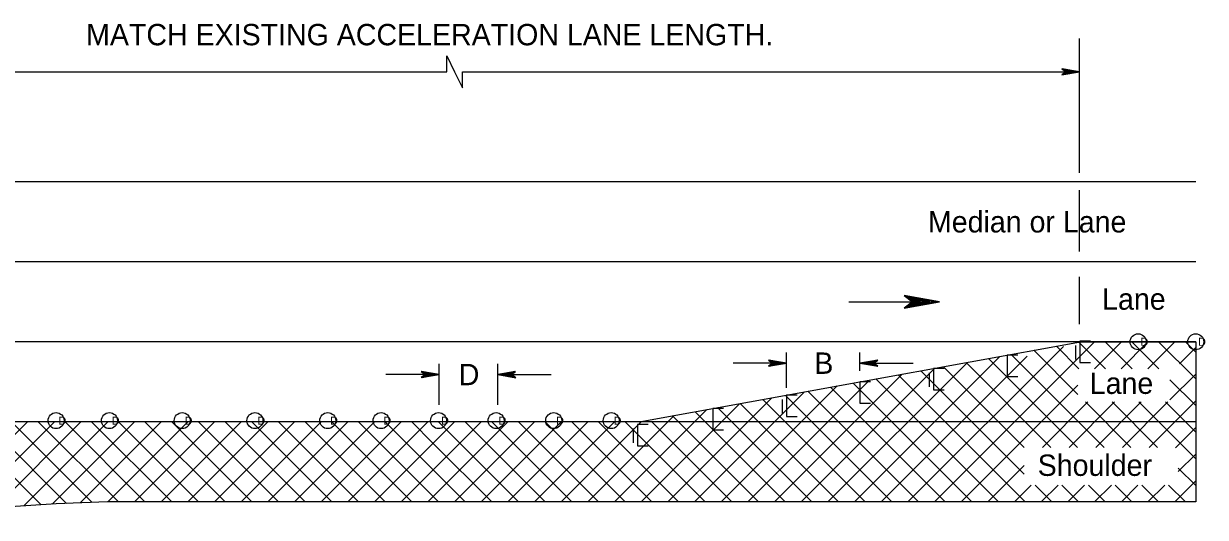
# Model space of a CAD drawing. Extents: x 499945 to 500993, y 499985 to 500645.
# Drawn here: x 500496.1 to 500717.4, y 500188.5 to 500281 of the extents above; entities that cross this region are included whole.
import ezdxf

# ---------------------------------------------------------------- set-up
doc = ezdxf.new("R2010")
doc.units = 0
for name, color, linetype in [('1', 7, 'Continuous'), ('24', 7, 'Continuous'), ('5', 7, 'Continuous'), ('56', 7, 'Continuous'), ('60', 7, 'Continuous')]:
    doc.layers.add(name, color=color, linetype=linetype)

msp = doc.modelspace()

# ---------------------------------------------------------------- linework, layer by layer
at = {"layer": '1'}
for p, q in [((500693.85, 500253.04), (500693.85, 500278.24)), ((500575.36, 500271.98), (500575.36, 500274.98)), ((500575.36, 500274.98), (500576.8, 500271.98)), ((500459.76, 500271.98), (500575.36, 500271.98)), ((500576.8, 500271.98), (500578.25, 500268.98)), ((500578.25, 500268.98), (500578.25, 500271.98)), ((500578.25, 500271.98), (500693.85, 500271.98)), ((500715.6, 500251.38), (500129.54, 500251.38)), ((500693.85, 500238.35), (500693.85, 500249.83)), ((500715.6, 500236.39), (500129.54, 500236.39)), ((500693.85, 500224.74), (500693.85, 500233.59)), ((500715.6, 500221.41), (500129.54, 500221.41)), ((500661.7, 500191.43), (500690.82, 500220.55)), ((500666.69, 500191.43), (500696.67, 500221.41)), ((500693.71, 500216.37), (500689.5, 500220.58)), ((500698.71, 500216.37), (500693.67, 500221.41)), ((500694.04, 500221.41), (500715.6, 500221.41)), ((500696.63, 500216.37), (500701.67, 500221.41)), ((500703.71, 500216.37), (500698.67, 500221.41)), ((500701.62, 500216.37), (500706.66, 500221.41)), ((500708.7, 500216.37), (500703.66, 500221.41)), ((500706.62, 500216.37), (500711.66, 500221.41)), ((500715.6, 500214.47), (500708.66, 500221.41)), ((500712.54, 500217.3), (500715.6, 500220.35)), ((500715.6, 500219.47), (500713.66, 500221.41)), ((500715.6, 500221.41), (500715.6, 500191.43)), ((500638.93, 500212.78), (500638.93, 500219.41)), ((500651.7, 500191.43), (500678.94, 500218.67)), ((500652.71, 500215.98), (500652.71, 500219.41)), ((500656.7, 500191.43), (500684.01, 500218.74)), ((500693.46, 500201.63), (500676.81, 500218.28)), ((500698.46, 500201.63), (500681.04, 500219.05)), ((500693.55, 500211.54), (500685.27, 500219.82)), ((500573.88, 500209.62), (500573.88, 500217.28)), ((500584.88, 500209.62), (500584.88, 500217.28)), ((500638.93, 500217.41), (500628.94, 500217.41)), ((500641.71, 500191.43), (500666.74, 500216.46)), ((500646.71, 500191.43), (500672.84, 500217.56)), ((500652.71, 500217.41), (500662.7, 500217.41)), ((500683.47, 500196.64), (500664.12, 500215.98)), ((500683.47, 500201.63), (500668.35, 500216.75)), ((500688.46, 500201.63), (500672.58, 500217.51)), ((500573.88, 500215.28), (500563.89, 500215.28)), ((500584.88, 500215.28), (500594.87, 500215.28)), ((500631.72, 500191.43), (500654.53, 500214.24)), ((500636.71, 500191.43), (500660.63, 500215.35)), ((500673.69, 500191.43), (500651.43, 500213.68)), ((500678.68, 500191.43), (500655.66, 500214.45)), ((500683.68, 500191.43), (500659.89, 500215.21)), ((500710.76, 500210.52), (500715.6, 500215.35)), ((500715.6, 500209.47), (500710.76, 500214.31)), ((500621.73, 500191.43), (500642.33, 500212.03)), ((500626.72, 500191.43), (500648.43, 500213.14)), ((500658.7, 500191.43), (500638.75, 500211.38)), ((500663.69, 500191.43), (500642.98, 500212.15)), ((500668.69, 500191.43), (500647.21, 500212.91)), ((500671.69, 500191.43), (500693.55, 500213.29)), ((500611.73, 500191.43), (500630.12, 500209.82)), ((500616.73, 500191.43), (500636.22, 500210.92)), ((500648.71, 500191.43), (500630.29, 500209.85)), ((500653.7, 500191.43), (500634.52, 500210.61)), ((500686.89, 500201.63), (500695.4, 500210.15)), ((500691.88, 500201.63), (500700.4, 500210.15)), ((500703.45, 500201.63), (500694.94, 500210.15)), ((500696.88, 500201.63), (500705.39, 500210.15)), ((500708.45, 500201.63), (500699.93, 500210.15)), ((500701.88, 500201.63), (500710.39, 500210.15)), ((500715.6, 500199.48), (500704.93, 500210.15)), ((500706.87, 500201.63), (500715.6, 500210.36)), ((500715.6, 500204.48), (500709.93, 500210.15)), ((500601.74, 500191.43), (500617.92, 500207.6)), ((500606.74, 500191.43), (500624.02, 500208.71)), ((500633.72, 500191.43), (500617.6, 500207.55)), ((500638.71, 500191.43), (500621.83, 500208.31)), ((500643.71, 500191.43), (500626.06, 500209.08)), ((500715.6, 500206.42), (500129.54, 500206.42)), ((500479.76, 500189.36), (500496.82, 500206.42)), ((500499.36, 500190.89), (500483.83, 500206.42)), ((500485.27, 500189.87), (500501.82, 500206.42)), ((500504.11, 500191.14), (500488.83, 500206.42)), ((500490.71, 500190.32), (500506.81, 500206.42)), ((500508.91, 500191.33), (500493.82, 500206.42)), ((500496.08, 500190.69), (500511.81, 500206.42)), ((500513.81, 500191.43), (500498.82, 500206.42)), ((500501.39, 500191), (500516.81, 500206.42)), ((500518.8, 500191.43), (500503.82, 500206.42)), ((500506.63, 500191.25), (500521.8, 500206.42)), ((500523.8, 500191.43), (500508.81, 500206.42)), ((500511.81, 500191.43), (500526.8, 500206.42)), ((500528.8, 500191.43), (500513.81, 500206.42)), ((500516.81, 500191.43), (500531.79, 500206.42)), ((500533.79, 500191.43), (500518.8, 500206.42)), ((500521.8, 500191.43), (500536.79, 500206.42)), ((500538.79, 500191.43), (500523.8, 500206.42)), ((500526.8, 500191.43), (500541.79, 500206.42)), ((500543.79, 500191.43), (500528.8, 500206.42)), ((500531.79, 500191.43), (500546.78, 500206.42)), ((500548.78, 500191.43), (500533.79, 500206.42)), ((500536.79, 500191.43), (500551.78, 500206.42)), ((500553.78, 500191.43), (500538.79, 500206.42)), ((500541.79, 500191.43), (500556.78, 500206.42)), ((500558.77, 500191.43), (500543.79, 500206.42)), ((500546.78, 500191.43), (500561.77, 500206.42)), ((500563.77, 500191.43), (500548.78, 500206.42)), ((500551.78, 500191.43), (500566.77, 500206.42)), ((500568.77, 500191.43), (500553.78, 500206.42)), ((500556.78, 500191.43), (500571.76, 500206.42)), ((500568.22, 500196.98), (500558.77, 500206.42)), ((500569.21, 500200.97), (500563.77, 500206.42)), ((500572.73, 500202.45), (500568.77, 500206.42)), ((500571.44, 500201.1), (500576.76, 500206.42)), ((500577.76, 500202.42), (500573.76, 500206.42)), ((500577.76, 500202.42), (500581.76, 500206.42)), ((500582.76, 500202.42), (500578.76, 500206.42)), ((500582.76, 500202.42), (500586.75, 500206.42)), ((500587.75, 500202.42), (500583.75, 500206.42)), ((500587.75, 500202.42), (500591.75, 500206.42)), ((500592.75, 500202.42), (500588.75, 500206.42)), ((500592.75, 500202.42), (500596.75, 500206.42)), ((500597.32, 500202.85), (500593.75, 500206.42)), ((500597.74, 500202.42), (500601.74, 500206.42)), ((500613.73, 500191.43), (500598.74, 500206.42)), ((500600.99, 500200.67), (500606.74, 500206.42)), ((500602.1, 500196.78), (500611.73, 500206.42)), ((500618.73, 500191.43), (500603.74, 500206.42)), ((500623.72, 500191.43), (500608.74, 500206.42)), ((500628.72, 500191.43), (500613.73, 500206.42)), ((500616.73, 500191.43), (500631.72, 500206.42)), ((500711.8, 500201.57), (500715.6, 500205.36)), ((500598.85, 500201.32), (500597.38, 500202.79)), ((500561.77, 500191.43), (500571.44, 500201.1)), ((500566.77, 500191.43), (500577.76, 500202.42)), ((500578.76, 500191.43), (500569.21, 500200.97)), ((500571.76, 500191.43), (500582.76, 500202.42)), ((500583.75, 500191.43), (500572.73, 500202.45)), ((500576.76, 500191.43), (500587.75, 500202.42)), ((500588.75, 500191.43), (500577.76, 500202.42)), ((500581.76, 500191.43), (500592.75, 500202.42)), ((500593.75, 500191.43), (500582.75, 500202.42)), ((500586.75, 500191.43), (500597.74, 500202.42)), ((500598.74, 500191.43), (500587.75, 500202.42)), ((500591.75, 500191.43), (500600.99, 500200.67)), ((500603.74, 500191.43), (500592.75, 500202.42)), ((500608.74, 500191.43), (500598.85, 500201.32)), ((500712.33, 500197.1), (500715.6, 500200.36)), ((500676.68, 500191.43), (500683.47, 500198.21)), ((500573.76, 500191.43), (500568.22, 500196.98)), ((500596.75, 500191.43), (500602.1, 500196.78)), ((500715.6, 500194.49), (500712.32, 500197.76)), ((500681.68, 500191.43), (500684.81, 500194.56)), ((500688.67, 500191.43), (500685.55, 500194.56)), ((500686.68, 500191.43), (500689.81, 500194.56)), ((500693.67, 500191.43), (500690.54, 500194.56)), ((500691.67, 500191.43), (500694.8, 500194.56)), ((500698.67, 500191.43), (500695.54, 500194.56)), ((500696.67, 500191.43), (500699.8, 500194.56)), ((500703.66, 500191.43), (500700.53, 500194.56)), ((500701.67, 500191.43), (500704.79, 500194.56)), ((500708.66, 500191.43), (500705.53, 500194.56)), ((500706.66, 500191.43), (500709.79, 500194.56)), ((500713.66, 500191.43), (500710.53, 500194.56)), ((500711.66, 500191.43), (500715.6, 500195.37)), ((500715.6, 500191.43), (500511.75, 500191.43))]:
    msp.add_line(p, q, dxfattribs=at)
msp.add_arc((500525.71, 499727.34), 464.3, 91.7232, 129.2786, dxfattribs=at)
at = {"layer": '24'}
msp.add_line((500650.65, 500228.9), (500662.57, 500228.9), dxfattribs=at)
for points in [[(500693.85, 500271.98), (500690.52, 500272.57), (500691.32, 500271.98), (500690.54, 500271.4), (500693.85, 500271.98), (500693.63, 500271.98), (500690.62, 500272.53), (500691.38, 500271.98), (500690.68, 500271.45), (500693.51, 500271.97), (500693.4, 500271.98), (500690.82, 500272.44), (500691.4, 500271.98), (500690.8, 500271.52), (500693.35, 500271.98), (500693.24, 500271.97), (500690.98, 500272.37), (500691.42, 500271.98), (500690.97, 500271.58), (500692.92, 500271.97), (500692.73, 500271.97), (500691.15, 500272.29), (500691.46, 500271.99), (500691.13, 500271.66), (500692.7, 500271.98), (500692.52, 500271.99), (500691.33, 500272.2), (500691.56, 500271.97), (500691.31, 500271.74), (500692.35, 500271.98), (500692.19, 500272), (500691.47, 500272.14), (500691.59, 500271.98), (500691.4, 500271.8), (500692.1, 500271.98), (500691.64, 500272.09), (500691.7, 500271.97), (500691.5, 500271.84), (500691.98, 500271.97), (500691.68, 500272.04), (500691.81, 500271.94), (500691.66, 500271.88), (500691.81, 500271.98), (500691.73, 500271.99)], [(500667.63, 500228.9), (500660.98, 500230.08), (500662.57, 500228.9), (500661.02, 500227.74), (500667.63, 500228.9), (500667.19, 500228.89), (500661.17, 500229.99), (500662.7, 500228.89), (500661.29, 500227.83), (500666.95, 500228.87), (500666.73, 500228.9), (500661.57, 500229.82), (500662.73, 500228.89), (500661.54, 500227.98), (500666.63, 500228.9), (500666.41, 500228.87), (500661.9, 500229.68), (500662.78, 500228.9), (500661.88, 500228.09), (500665.77, 500228.87), (500665.39, 500228.87), (500662.24, 500229.51), (500662.85, 500228.92), (500662.19, 500228.26), (500665.33, 500228.9), (500664.97, 500228.92), (500662.6, 500229.33), (500663.05, 500228.87), (500662.56, 500228.41), (500664.64, 500228.9), (500664.31, 500228.93), (500662.88, 500229.21), (500663.12, 500228.89), (500662.73, 500228.53), (500664.14, 500228.9), (500663.21, 500229.12), (500663.34, 500228.87), (500662.93, 500228.61), (500663.9, 500228.87), (500663.29, 500229.02), (500663.55, 500228.82), (500663.25, 500228.7), (500663.55, 500228.89), (500663.39, 500228.92)], [(500638.93, 500217.41), (500635.58, 500218), (500636.38, 500217.41), (500635.6, 500216.83), (500638.93, 500217.41), (500638.71, 500217.4), (500635.68, 500217.96), (500636.45, 500217.4), (500635.73, 500216.87), (500638.59, 500217.39), (500638.48, 500217.41), (500635.88, 500217.87), (500636.46, 500217.4), (500635.86, 500216.95), (500638.43, 500217.41), (500638.32, 500217.39), (500636.04, 500217.8), (500636.49, 500217.41), (500636.04, 500217), (500637.99, 500217.39), (500637.8, 500217.39), (500636.21, 500217.72), (500636.52, 500217.42), (500636.19, 500217.09), (500637.77, 500217.41), (500637.59, 500217.42), (500636.4, 500217.62), (500636.62, 500217.39), (500636.38, 500217.16), (500637.43, 500217.41), (500637.26, 500217.43), (500636.54, 500217.56), (500636.66, 500217.4), (500636.46, 500217.22), (500637.17, 500217.41), (500636.7, 500217.52), (500636.77, 500217.39), (500636.56, 500217.26), (500637.05, 500217.39), (500636.75, 500217.47), (500636.87, 500217.37), (500636.73, 500217.31), (500636.87, 500217.4), (500636.8, 500217.42)], [(500652.71, 500217.41), (500656.06, 500216.82), (500655.26, 500217.41), (500656.04, 500217.99), (500652.71, 500217.41), (500652.93, 500217.41), (500655.97, 500216.86), (500655.2, 500217.42), (500655.91, 500217.95), (500653.05, 500217.43), (500653.16, 500217.41), (500655.76, 500216.95), (500655.18, 500217.42), (500655.78, 500217.87), (500653.21, 500217.41), (500653.33, 500217.43), (500655.6, 500217.02), (500655.16, 500217.41), (500655.61, 500217.82), (500653.65, 500217.43), (500653.84, 500217.43), (500655.43, 500217.1), (500655.12, 500217.4), (500655.45, 500217.73), (500653.87, 500217.41), (500654.05, 500217.4), (500655.25, 500217.19), (500655.02, 500217.43), (500655.27, 500217.65), (500654.22, 500217.41), (500654.38, 500217.39), (500655.1, 500217.25), (500654.98, 500217.42), (500655.18, 500217.59), (500654.47, 500217.41), (500654.94, 500217.3), (500654.87, 500217.43), (500655.08, 500217.55), (500654.59, 500217.43), (500654.9, 500217.35), (500654.77, 500217.45), (500654.92, 500217.51), (500654.77, 500217.42), (500654.85, 500217.4)], [(500573.88, 500215.28), (500570.53, 500215.87), (500571.33, 500215.28), (500570.55, 500214.7), (500573.88, 500215.28), (500573.66, 500215.28), (500570.63, 500215.83), (500571.4, 500215.28), (500570.69, 500214.75), (500573.54, 500215.27), (500573.43, 500215.28), (500570.83, 500215.74), (500571.41, 500215.28), (500570.82, 500214.82), (500573.38, 500215.28), (500573.27, 500215.27), (500571, 500215.68), (500571.44, 500215.28), (500570.99, 500214.87), (500572.94, 500215.27), (500572.76, 500215.27), (500571.17, 500215.59), (500571.47, 500215.29), (500571.14, 500214.96), (500572.72, 500215.28), (500572.54, 500215.29), (500571.35, 500215.5), (500571.58, 500215.27), (500571.33, 500215.04), (500572.38, 500215.28), (500572.21, 500215.3), (500571.49, 500215.44), (500571.61, 500215.28), (500571.41, 500215.1), (500572.12, 500215.28), (500571.65, 500215.39), (500571.72, 500215.27), (500571.52, 500215.14), (500572, 500215.27), (500571.7, 500215.34), (500571.83, 500215.24), (500571.68, 500215.18), (500571.83, 500215.28), (500571.75, 500215.29)], [(500584.88, 500215.28), (500588.23, 500214.69), (500587.43, 500215.28), (500588.21, 500215.87), (500584.88, 500215.28), (500585.1, 500215.29), (500588.13, 500214.73), (500587.36, 500215.29), (500588.07, 500215.82), (500585.22, 500215.3), (500585.33, 500215.28), (500587.93, 500214.82), (500587.35, 500215.29), (500587.95, 500215.74), (500585.38, 500215.28), (500585.49, 500215.3), (500587.76, 500214.89), (500587.32, 500215.28), (500587.77, 500215.69), (500585.82, 500215.3), (500586, 500215.3), (500587.6, 500214.97), (500587.29, 500215.27), (500587.62, 500215.61), (500586.04, 500215.28), (500586.22, 500215.27), (500587.41, 500215.07), (500587.18, 500215.3), (500587.43, 500215.53), (500586.38, 500215.28), (500586.55, 500215.27), (500587.27, 500215.13), (500587.15, 500215.29), (500587.35, 500215.47), (500586.64, 500215.28), (500587.11, 500215.17), (500587.04, 500215.3), (500587.24, 500215.43), (500586.76, 500215.3), (500587.06, 500215.22), (500586.93, 500215.32), (500587.08, 500215.38), (500586.94, 500215.29), (500587.01, 500215.27)]]:
    msp.add_lwpolyline(points, dxfattribs=at)
at = {"layer": '5'}
msp.add_line((500611.38, 500206.42), (500694.04, 500221.41), dxfattribs=at)
at = {"layer": '56'}
for p, q in [((500693.1, 500220.72), (500693.1, 500218.07)), ((500665.69, 500215.62), (500665.69, 500212.97)), ((500638.13, 500210.62), (500638.13, 500207.97)), ((500610.23, 500205.16), (500610.23, 500202.51))]:
    msp.add_line(p, q, dxfattribs=at)
for points in [[(500695.9, 500221.51), (500693.9, 500221.51), (500693.9, 500219.51), (500693.9, 500217.51), (500695.9, 500217.51)], [(500682.26, 500218.91), (500680.26, 500218.91), (500680.26, 500216.91), (500680.26, 500214.91), (500682.26, 500214.91)], [(500668.49, 500216.41), (500666.49, 500216.41), (500666.49, 500214.41), (500666.49, 500212.41), (500668.49, 500212.41)], [(500654.71, 500213.91), (500652.71, 500213.91), (500652.71, 500211.91), (500652.71, 500209.91), (500654.71, 500209.91)], [(500640.93, 500211.41), (500638.93, 500211.41), (500638.93, 500209.42), (500638.93, 500207.42), (500640.93, 500207.42)], [(500627.15, 500208.92), (500625.16, 500208.92), (500625.16, 500206.92), (500625.16, 500204.92), (500627.15, 500204.92)], [(500613.02, 500205.95), (500611.03, 500205.95), (500611.03, 500203.95), (500611.03, 500201.95), (500613.02, 500201.95)]]:
    msp.add_lwpolyline(points, dxfattribs=at)
for centre in [(500704.82, 500221.41), (500715.6, 500221.41), (500502.14, 500206.64), (500512.14, 500206.64), (500525.77, 500206.64), (500539.4, 500206.64), (500553.03, 500206.64), (500563.02, 500206.64), (500573.79, 500206.64), (500584.57, 500206.64), (500595.35, 500206.64), (500606.13, 500206.64)]:
    msp.add_circle(centre, 1.5, dxfattribs=at)
at = {"layer": '60'}
for centre in [(500704.82, 500221.41), (500715.6, 500221.41), (500502.14, 500206.64), (500512.14, 500206.64), (500525.77, 500206.64), (500539.4, 500206.64), (500553.03, 500206.64), (500563.02, 500206.64), (500573.79, 500206.64), (500584.57, 500206.64), (500595.35, 500206.64), (500606.13, 500206.64)]:
    msp.add_circle(centre, 1.5, dxfattribs=at)

# ---------------------------------------------------------------- texts
at = {"layer": '5'}
for s, p in [('MATCH EXISTING ACCELERATION LANE LENGTH.', (500507.77, 500276.95)), ('Median or Lane', (500665.45, 500241.89)), ('Lane', (500698.07, 500227.42)), ('B', (500644.16, 500215.41)), ('D', (500577.57, 500213.28)), ('Lane', (500695.75, 500211.65)), ('Shoulder', (500686, 500196.29))]:
    msp.add_text(s, height=4, dxfattribs=at).set_placement(p)
at = {"layer": '56'}
for p in [(500705.28, 500220.66), (500716.06, 500220.66), (500502.6, 500205.89), (500512.6, 500205.89), (500526.23, 500205.89), (500539.86, 500205.89), (500553.49, 500205.89), (500563.48, 500205.89), (500574.26, 500205.89), (500585.03, 500205.89), (500595.81, 500205.89), (500606.59, 500205.89)]:
    msp.add_text('D', height=1.5, dxfattribs=at).set_placement(p)

doc.saveas('drawing.dxf')
